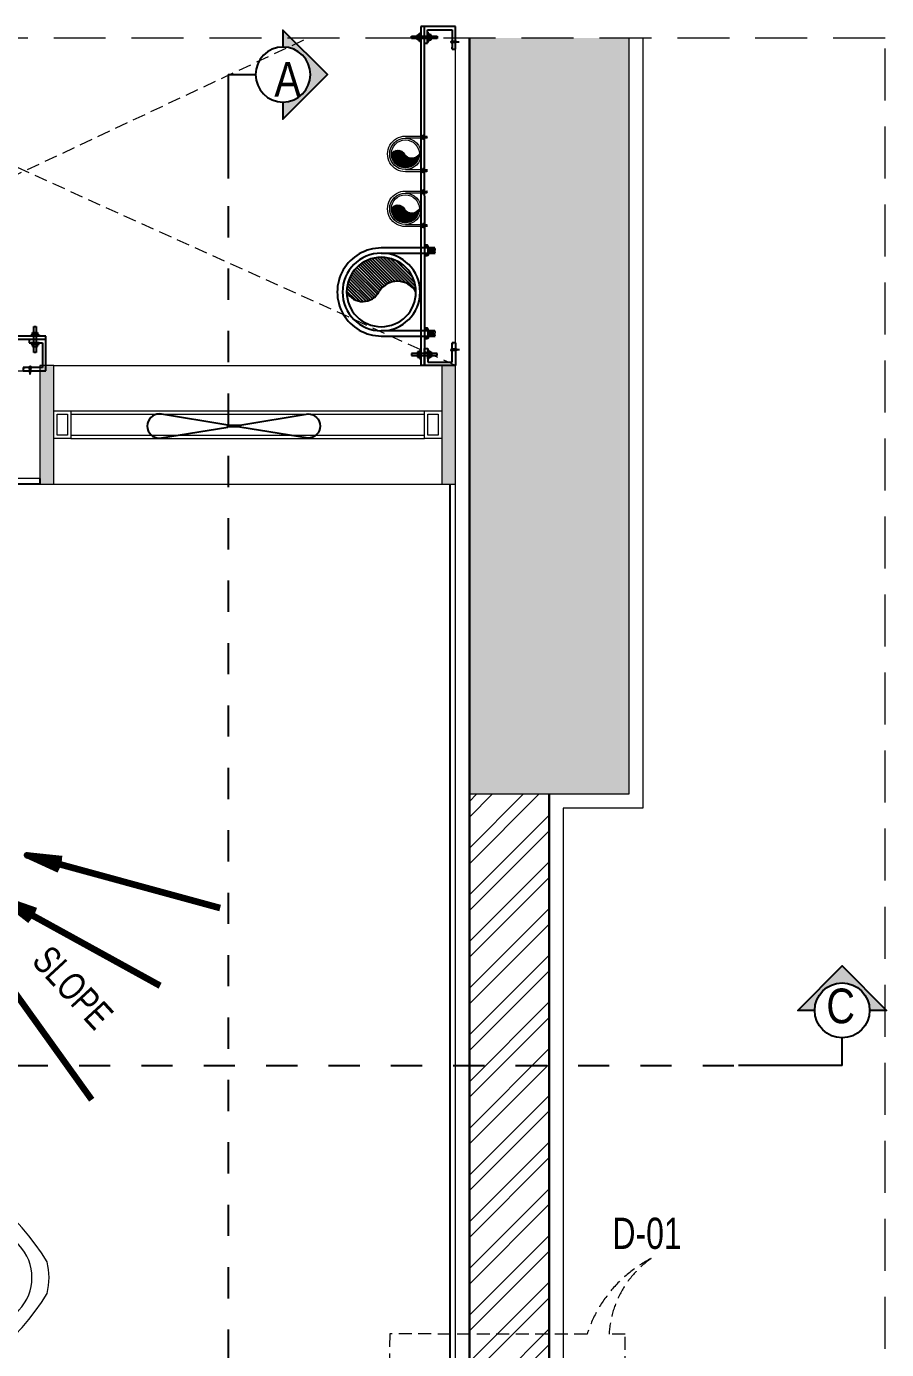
# Model space of a CAD drawing. Header units: inches. Extents: x 899679 to 12882928, y -3363313 to 527800.
# Drawn here: x 928085 to 929326, y 506776 to 508684 of the extents above; entities that cross this region are included whole.
import ezdxf
from ezdxf.enums import TextEntityAlignment as Align

# ---------------------------------------------------------------- set-up
doc = ezdxf.new("R2010")
doc.units = ezdxf.units.IN
doc.header["$LTSCALE"] = 150
for name, pattern in [('Dash', [6, 3, -3]), ('DASHED', [0.75, 0.5, -0.25]), ('HIDDEN', [0.375, 0.25, -0.125]), ('HIDDEN2', [0.1875, 0.125, -0.0625])]:
    doc.linetypes.add(name, pattern=pattern)
for name, color, linetype, lineweight in [('COLUMN', 5, 'Continuous', 13), ('DOTTED LINE-MSA', 3, 'HIDDEN2', 13), ('ELE', 6, 'Continuous', 25), ('ele02', 4, 'Continuous', 9), ('ele03', 147, 'Continuous', 5), ('g-cen-sym', 8, 'Continuous', 25), ('g-cent-sym', 8, 'Continuous', 15), ('g-ele-02', 8, 'Continuous', 9), ('g-text', 8, 'Continuous', 9), ('P-RWP-TEXT', 5, 'Continuous', 25), ('P.FIXTURE-MSA', 8, 'Continuous', 5), ('Pl_FLushing PIpe', 150, 'Continuous', 9), ('PLASTER', 3, 'Continuous', 9), ('SHEET', 7, 'Continuous', 13), ('WALL HATCH-MSA', 251, 'Continuous', 9), ('WALL-MSA', 32, 'Continuous', 30)]:
    doc.layers.add(name, color=color, linetype=linetype, lineweight=lineweight)
for name, color, linetype in [('g-sol250', 8, 'Continuous'), ('PL-bracket', 7, 'Continuous'), ('R.C.C HATCH-MSA', 250, 'Continuous'), ('TILE SECTION', 152, 'Continuous')]:
    doc.layers.add(name, color=color, linetype=linetype)
doc.styles.add('AR', font='swisscl.ttf')
doc.styles.add('ARIAL', font='swisscl.ttf')
doc.styles.add('arial unicode', font='swisscl.ttf', dxfattribs={"height": 165})
doc.styles.add('SWINS', font='swissc.ttf')
doc.dimstyles.new('25', dxfattribs={"dimtxt": 40, "dimasz": 18, "dimexe": 0, "dimexo": 0, "dimgap": 10, "dimtad": 1, "dimdec": 0, "dimzin": 3, "dimdsep": 46, "dimtxsty": 'ARIAL', "dimblk": 'ARCHTICK', "dimcen": 0, "dimclrd": 256, "dimclre": 256, "dimclrt": 256, "dimadec": 0, "dimazin": 0, "dimtfac": 1, "dimtdec": 0, "dimtmove": 1, "dimatfit": 0, "dimfxl": 1, "dimtolj": 1, "dimtzin": 0, "dimlwd": 18, "dimlwe": 5, "dimarcsym": 0})

# ---------------------------------------------------------------- blocks, each defined once
blk = doc.blocks.new('sec')
at = {"layer": 'g-cen-sym'}
h = blk.add_hatch(color=256, dxfattribs=at)
h.paths.add_polyline_path([(2.73e-14, 537.5273218287452), (-107.956475941309, 429.5708458874361), (-107.956475941309, 399.1607016395453, -0.2062306983916904), (2.730000000001706e-14, 445.6665243379758, -0.4142135623730596), (148.5555081145527, 297.1110162260618), (240.4163056053222, 297.1110162260618)])
h.paths.add_polyline_path([(-107.956475941309, 399.1607016395454), (-107.956475941309, 429.5708458874361), (-138.1869732997017, 399.3403485290693), (-138.1869732997017, 351.6371512499004, -0.09565303018648871)])
h.paths.add_polyline_path([(-138.1869732997017, 399.3403485290693), (-168.4174706606815, 369.1098511680636), (-168.4174706606815, 297.1110162260618), (-148.5555081119139, 297.1110162260618, -0.09423427136048851), (-138.1869732997017, 351.6371512499004)])
h.paths.add_polyline_path([(-168.4174706580426, 369.1098511680636), (-204.6941080129084, 332.8332138158367), (-204.6941080129084, 297.1110162260618), (-168.4174706606815, 297.1110162260618)])
h.paths.add_polyline_path([(-204.6941080129084, 332.8332138158367), (-240.4163056027092, 297.1110162260618), (-204.6941080129084, 297.1110162260618)])
for q in [(2.73e-14, 148.5555081130354), (-561.6378324203346, 0)]:
    blk.add_line((0, 0), q, dxfattribs=at)
blk.add_lwpolyline([(-148.5555081119139, 297.1110162260618), (-240.4163056027092, 297.1110162260618), (2.73e-14, 537.5273218287452), (240.4163056053222, 297.1110162260618), (148.5555081145527, 297.1110162260618)], dxfattribs=at)
blk.add_circle((2.73e-14, 297.1110162260618), 148.5555081130354, dxfattribs=at)
blk = doc.blocks.new('ewc')
at = {"linetype": 'Continuous'}
for p, q in [((6.000000000021826, 101.599999135622), (158.4000000000451, 152.3999991355522)), ((6.000000000021826, 24.57502629797091), (6.000000000021826, 101.599999135622)), ((158.4000000000451, 101.599999135622), (158.4000000000451, -101.6000008644478)), ((6.000000000021826, -101.6000008644478), (6.000000000021826, -24.57502391314483)), ((6.000000000021826, -101.6000008644478), (158.4000000000451, -152.4000008643779))]:
    blk.add_line(p, q, dxfattribs=at)
for points in [[(14.69999999997526, -15.87502045519068), (2.18279e-11, -30.5750262979127), (2.18279e-11, 30.57502629797091), (14.69999999997526, 15.87502629801747)], [(14.69999999997526, 9.524999135552207), (35.09999999999855, 9.524999135552207), (35.09999999999855, -9.52500086449436), (14.69999999997526, -9.52500086449436)]]:
    blk.add_lwpolyline(points, close=True, dxfattribs=at)
for centre, radius, start, end in [((334.6003760970416, -151.6075776776415), 351.3777508359386, 30.46294972132546, 120.0965059132994), ((350.166366009762, -145.4049900448299), 312.7060038516717, 39.84628294043039, 127.8249367280076), ((532.3713892993037, -8.644419722e-07), 79.81336324384073, 316.4848892072429, 43.51511079275708), ((539.3991887490483, 0.0005310428678058), 101.6, 344.8605283250158, 15.13947077070725), ((334.6003760970416, 151.607575948874), 351.3777508359386, 239.9034940867005, 329.5370502786747), ((350.166366009762, 145.4049883160623), 312.7060038516717, 232.1750632719923, 320.1537170595696)]:
    blk.add_arc(centre, radius, start, end, dxfattribs=at)
blk = doc.blocks.new('_ArchTick')
at = {"color": 0, "linetype": 'ByBlock', "const_width": 0.15}
blk.add_lwpolyline([(-0.5, -0.5), (0.5, 0.5)], dxfattribs=at)
blk = doc.blocks.new('*U81')
at = {"color": 7, "ltscale": 0.125}
for p, q in [((-639.5921562021289, 63.33749707066454), (-642.764914883749, 63.33749707066454)), ((-642.764914883749, 63.33749707066454), (-642.764914883749, 26.32462893977936)), ((-639.5921562021289, 26.32462893977936), (-639.5921562021289, 63.33749707066454)), ((-17.30379328266986, 63.33749707066454), (-14.13103460105026, 63.33749707066454)), ((-17.30379328266986, 26.32462893977936), (-17.30379328266986, 63.33749707066454)), ((-14.13103460105026, 63.33749707066454), (-14.13103460105026, 26.32462893977936)), ((-635.3813577738439, 51.56487437560279), (-646.9732129849768, 51.56487437560279)), ((-646.9732129849768, 51.56487437560279), (-646.9732129849768, 49.69146944608656)), ((-646.9732129849768, 38.09725163530675), (-646.9732129849768, 39.97065656435734)), ((-646.9732129849768, 39.97065656435734), (-635.3813577738439, 39.97065656435734)), ((-635.3813577738439, 38.09725163530675), (-646.9732129849768, 38.09725163530675)), ((-637.4782512954012, 54.73987305416085), (-644.8736791664237, 54.73987305416085)), ((-644.8736791664237, 54.73987305416085), (-644.8736791664237, 51.56487437560279)), ((-644.8736791664237, 51.56487437560279), (-637.4782512954012, 51.56487437560279)), ((-644.8736791664237, 34.92225295628305), (-644.8736791664237, 38.09725163530675)), ((-644.8736791664237, 38.09725163530675), (-637.4782512954012, 38.09725163530675)), ((-637.4782512954012, 51.56487437560279), (-637.4782512954012, 54.73987305416085)), ((-637.4782512954012, 38.09725163530675), (-637.4782512954012, 34.92225295628305)), ((-635.3813577738439, 49.69146944608656), (-635.3813577738439, 51.56487437560279)), ((-635.3813577738439, 39.97065656435734), (-635.3813577738439, 38.09725163530675)), ((-21.51459171095462, 51.56487437560279), (-9.92273649982212, 51.56487437560279)), ((-21.51459171095462, 49.69146944608656), (-21.51459171095462, 51.56487437560279)), ((-9.92273649982212, 49.69146944608656), (-21.51459171095462, 49.69146944608656)), ((-9.92273649982212, 39.97065656435734), (-21.51459171095462, 39.97065656435734)), ((-21.51459171095462, 39.97065656435734), (-21.51459171095462, 38.09725163530675)), ((-21.51459171095462, 38.09725163530675), (-9.92273649982212, 38.09725163530675)), ((-19.41769818939042, 54.73987305416085), (-12.02227031837515, 54.73987305416085)), ((-19.41769818939042, 51.56487437560279), (-19.41769818939042, 54.73987305416085)), ((-12.02227031837515, 51.56487437560279), (-19.41769818939042, 51.56487437560279)), ((-12.02227031837515, 38.09725163530675), (-19.41769818939042, 38.09725163530675)), ((-19.41769818939042, 38.09725163530675), (-19.41769818939042, 34.92225295628305)), ((-12.02227031837515, 54.73987305416085), (-12.02227031837515, 51.56487437560279)), ((-12.02227031837515, 34.92225295628305), (-12.02227031837515, 38.09725163530675)), ((-9.92273649982212, 51.56487437560279), (-9.92273649982212, 49.69146944608656)), ((-9.92273649982212, 38.09725163530675), (-9.92273649982212, 39.97065656435734)), ((-637.4782512954012, 34.92225295628305), (-644.8736791664237, 34.92225295628305)), ((-642.764914883749, 26.32462893977936), (-639.5921562021289, 26.32462893977936)), ((-19.41769818939042, 34.92225295628305), (-12.02227031837515, 34.92225295628305)), ((-14.13103460105026, 26.32462893977936), (-17.30379328266986, 26.32462893977936))]:
    blk.add_line(p, q, dxfattribs=at)
for p, q in [((-656.7079420772951, 44.72142396942945), (-656.7079420772951, 49.69098918781675)), ((-656.7079420772951, 49.68862127818283), (0, 49.68862127818283)), ((-656.7079420772951, 44.72190422909625), (-632.706518526433, 44.72190422909625)), ((-656.7079420772951, 0), (-656.7079420772951, 44.72190422909625)), ((-656.7079420772951, 44.72171776174218), (0, 44.71953631946235)), ((-632.7065185208809, 39.97065656435734), (-651.9566944170971, 39.97065656435734)), ((-651.9566944170971, 39.97065656435734), (-651.9566944231141, 4.751247661959496)), ((-632.706518526433, 44.72190422909625), (-632.7065185208809, 39.97065656435734)), ((0, 44.72190422909625), (-24.18943095835834, 44.72190422909625)), ((-24.18943095835834, 44.72190422909625), (-24.18943096391718, 39.97065656435734)), ((-24.18943096391718, 39.97065656435734), (-4.751247660191439, 39.97065656435734)), ((-4.751247660191439, 39.97065656435734), (-4.751247654174222, 4.751247661959496)), ((0, 44.72142396942945), (0, 49.69098918781675)), ((0, 0), (0, 44.72190422909625)), ((-624.1821507526578, 0), (-656.7079420772951, 0)), ((-651.9566944231141, 4.751247661959496), (-624.1821507466408, 4.751247661959496)), ((-625.025386701224, 4.751247661959496), (-626.8687639880611, 4.751247661959496)), ((-624.1821507466408, 4.751247661959496), (-626.8687639880611, 4.751247661959496)), ((-624.1821507466408, 4.751247661959496), (-624.1821507526578, 0)), ((-4.751247654174222, 4.751247661959496), (-32.52579132463689, 4.751247661959496)), ((-32.52579132463689, 4.751247661959496), (-29.83917808923434, 4.751247661959496)), ((-32.52579132463689, 0), (0, 0)), ((-31.68255537607183, 4.751247661959496), (-29.83917808923434, 4.751247661959496))]:
    blk.add_line(p, q)
for points in [[(-634.3759595184891, -5.459783804278004), (-635.607449027168, 4.75124766195949)], [(-634.3759595184891, -5.459783804278004), (-633.14447000981, 4.75124766195949)], [(-32.52579132463689, 0), (-32.52579132463689, 4.751247661959496)], [(-22.33198255880644, -5.459783804278004), (-23.56347206748561, 4.75124766195949)], [(-22.33198255880644, -5.459783804278004), (-21.10049305012726, 4.75124766195949)]]:
    blk.add_lwpolyline(points)
for centre, radius, start, end in [((-634.457446886313, 4.542921116976267), 1.93870399255409, 6.168720518134509, 173.8312794818654), ((-22.25049519098253, 4.542921116976278), 1.938703992554078, 6.168720518134083, 173.8312794818659)]:
    blk.add_arc(centre, radius, start, end)
blk = doc.blocks.new('A$C71541A21')
h = blk.add_hatch()
h.set_pattern_fill('ANSI31', color=256, scale=15624.99999961172, angle=449.9999947211993, style=0)
h.set_pattern_definition([(225.0000052736955, (2987.514096804695, -8852.990632419187), (-2.209708894839474, 2.209708487257594), [])])
edge = h.paths.add_edge_path()
edge.add_ellipse((58.19573492583879, 66.33248665570433), major_axis=(-35.35533905670769, 35.35533905670769), ratio=0.9999999999963864, start_angle=315.00000527864233, end_angle=405.0000052790051, ccw=False)
edge.add_ellipse((58.19573492606526, 66.33248665570433), major_axis=(-35.35533905654907, -35.35533905654907), ratio=0.9999999999990152, start_angle=135.0000052792887, end_angle=225.0000000000283, ccw=False)
edge.add_ellipse((84.99012411941371, 79.03934499527237), major_axis=(-18.70781260122782, 18.70781260122782), ratio=0.9999999999990392, start_angle=72.05095237669781, end_angle=196.2959103731115, ccw=False)
edge.add_ellipse((35.01052318419402, 50.98169697085457), major_axis=(-21.84810600288985, 21.84810600288985), ratio=0.9999999999985292, start_angle=256.2424875922653, end_angle=375.2099589512152)
at = {"color": 253}
for p, q in [((-9.548668197777328, 132.701747422945), (-8.418130726596372, 133.8388452140151)), ((-8.418130726596372, 133.8388452140151), (-4.017719424910991, 133.8388452140151)), ((58.19572976394407, 122.3618984121623), (-19.34279916938048, 122.3619066906281)), ((-18.89106795806232, 129.8324832193147), (58.19572907563697, 129.8324866465499)), ((-9.54635294477252, 129.831727855091), (-11.43835364824865, 129.8372014557497)), ((-9.540326368397595, 122.3611023641951), (-9.548668197777328, 132.7017474233088)), ((-9.540326368397595, 122.3611023641951), (-9.548668197777328, 119.4776715886491)), ((-9.548668197777328, 119.4776715886491), (-8.418130726596372, 118.3405737975789)), ((-9.54398898214198, 121.095085953604), (-4.017719424910991, 121.0790983322312)), ((-9.515043614402327, 131.1003206797267), (-4.017719424910991, 131.0844167980775)), ((-8.418130726596372, 118.3405737975789), (-4.017719424910991, 118.3405737975789)), ((58.19574077694657, 2.832486664677487), (-19.34279379814656, 2.832478416473873)), ((-18.89105706969759, 10.30306669630091), (58.19574008841307, 10.30307489960869)), ((58.19574077694657, 2.832486664677487), (-13.3133817491303, 2.832479011567313)), ((-9.546341147898643, 10.30231303168141), (-11.10284523895749, 10.30681603271836)), ((-9.548656401267221, 13.17233259953531), (-8.418118929722494, 14.30943039060541)), ((-9.540314571523721, 2.831687540421555), (-9.548656401267221, 13.17233259953531)), ((-9.540314571523721, 2.831687540421555), (-9.548656401267221, -0.0517432354882459)), ((-9.543977185268105, 1.56567112983059), (-4.017707627673313, 1.549683508457674)), ((-9.515031817528447, 11.57090585595318), (-4.017707627673313, 11.55500197394024)), ((-8.418118929722494, 14.30943039060541), (-4.017707627673313, 14.30943039060541)), ((-9.548656401267221, -0.0517432354882459), (-8.418118929722494, -1.188841026558363)), ((-8.418118929722494, -1.188841026558363), (-4.017707627673313, -1.188841026558363))]:
    blk.add_line(p, q, dxfattribs=at)
for points in [[(-4.017719424910991, 133.8388452140151), (-4.017719424910991, 118.3405737975789)], [(-17.33959012638577, 129.8327036686914), (-16.18338604933437, 122.3601411850922)], [(-15.15917705513048, 129.8335857501314), (-14.00297297844291, 122.361023266896)], [(-12.97876398460279, 129.8344678319353), (-11.82255990755139, 122.3619053483361)], [(-10.79835091371127, 129.8353499133754), (-9.540865640548088, 123.0295915888945)], [(-17.33957832914815, 10.30328884491786), (-16.18337425246052, 2.830726361682465)], [(-15.15916525825657, 10.30417092635792), (-14.002961181569, 2.831608443122533)], [(-12.97875218772888, 10.30505300816178), (-11.82254811067751, 2.8324905245626)], [(-10.7983391164736, 10.30593508960185), (-9.540853843674213, 3.500176764757211)], [(-4.017707627673313, 14.30943039060541), (-4.017707627673313, -1.188841026558363)]]:
    blk.add_lwpolyline(points, dxfattribs=at)
for points in [[(-19.39855965395615, 122.2485780273218, 0.1779413410830516), (-18.96089619515904, 125.9839440835293, -0.2328251976264197), (-18.95009380971812, 129.7178886617275)], [(-19.39854785708225, 2.719163203912031, 0.1779413410830516), (-18.96088439792142, 6.454529259755815, -0.2328251976264197), (-18.9500820128443, 10.18847383831774)]]:
    blk.add_lwpolyline(points, format="xyb", dxfattribs=at)
for major_axis, ratio, start_param, end_param in [((-8.399999999999996e-15, -56.0294117612936), 0.9999999999955402, -0.7853981633996782, 5.497787143779905), ((-1.31e-14, -49.99999999999997), 0.9999999999967564, -0.7853981633990699, 5.497787143780516)]:
    blk.add_ellipse((58.19573492561231, 66.33248665570433), major_axis=major_axis, ratio=ratio, start_param=start_param, end_param=end_param)
at = {"color": 253, "extrusion": (0, 0, -1)}
blk.add_ellipse((58.19573492629181, 66.33248665570433), major_axis=(-44.90128060301127, -44.90128060301129), ratio=0.999999999999692, start_param=2.356194490192188, end_param=5.497787143781983, dxfattribs=at)
at = {"extrusion": (0, 0, -1)}
for centre, major_axis, ratio, start_param, end_param in [((35.01052318464697, 50.98169697049223), (-21.8481060029837, -21.8481060029837), 0.999999999999786, 1.30533246416926, 3.381706541423978), ((84.89053644642789, 78.88060685054668), (-18.59417428406518, 18.59417428406518), 0.9999999999967792, 2.853642975592703, 5.029312805762117)]:
    blk.add_ellipse(centre, major_axis=major_axis, ratio=ratio, start_param=start_param, end_param=end_param, dxfattribs=at)
blk = doc.blocks.new('*U82')
at = {"color": 7, "ltscale": 0.125}
for p, q in [((-468.6846178410685, 63.33749707066454), (-471.8573765226879, 63.33749707066454)), ((-471.8573765226879, 63.33749707066454), (-471.8573765226879, 26.32462893977936)), ((-468.6846178410685, 26.32462893977936), (-468.6846178410685, 63.33749707066454)), ((-17.30379328266986, 63.33749707066454), (-14.13103460105026, 63.33749707066454)), ((-17.30379328266986, 26.32462893977936), (-17.30379328266986, 63.33749707066454)), ((-14.13103460105026, 63.33749707066454), (-14.13103460105026, 26.32462893977936)), ((-464.4738194127834, 51.56487437560279), (-476.0656746239163, 51.56487437560279)), ((-476.0656746239163, 51.56487437560279), (-476.0656746239163, 49.69146944608656)), ((-476.0656746239163, 38.09725163530675), (-476.0656746239163, 39.97065656435734)), ((-476.0656746239163, 39.97065656435734), (-464.4738194127834, 39.97065656435734)), ((-464.4738194127834, 38.09725163530675), (-476.0656746239163, 38.09725163530675)), ((-466.5707129343402, 54.73987305416085), (-473.9661408053628, 54.73987305416085)), ((-473.9661408053628, 54.73987305416085), (-473.9661408053628, 51.56487437560279)), ((-473.9661408053628, 51.56487437560279), (-466.5707129343402, 51.56487437560279)), ((-473.9661408053628, 34.92225295628305), (-473.9661408053628, 38.09725163530675)), ((-473.9661408053628, 38.09725163530675), (-466.5707129343402, 38.09725163530675)), ((-466.5707129343402, 51.56487437560279), (-466.5707129343402, 54.73987305416085)), ((-466.5707129343402, 38.09725163530675), (-466.5707129343402, 34.92225295628305)), ((-464.4738194127834, 49.69146944608656), (-464.4738194127834, 51.56487437560279)), ((-464.4738194127834, 39.97065656435734), (-464.4738194127834, 38.09725163530675)), ((-21.51459171095462, 51.56487437560279), (-9.92273649982212, 51.56487437560279)), ((-21.51459171095462, 49.69146944608656), (-21.51459171095462, 51.56487437560279)), ((-9.92273649982212, 49.69146944608656), (-21.51459171095462, 49.69146944608656)), ((-9.92273649982212, 39.97065656435734), (-21.51459171095462, 39.97065656435734)), ((-21.51459171095462, 39.97065656435734), (-21.51459171095462, 38.09725163530675)), ((-21.51459171095462, 38.09725163530675), (-9.92273649982212, 38.09725163530675)), ((-19.41769818939042, 54.73987305416085), (-12.02227031837515, 54.73987305416085)), ((-19.41769818939042, 51.56487437560279), (-19.41769818939042, 54.73987305416085)), ((-12.02227031837515, 51.56487437560279), (-19.41769818939042, 51.56487437560279)), ((-12.02227031837515, 38.09725163530675), (-19.41769818939042, 38.09725163530675)), ((-19.41769818939042, 38.09725163530675), (-19.41769818939042, 34.92225295628305)), ((-12.02227031837515, 54.73987305416085), (-12.02227031837515, 51.56487437560279)), ((-12.02227031837515, 34.92225295628305), (-12.02227031837515, 38.09725163530675)), ((-9.92273649982212, 51.56487437560279), (-9.92273649982212, 49.69146944608656)), ((-9.92273649982212, 38.09725163530675), (-9.92273649982212, 39.97065656435734)), ((-466.5707129343402, 34.92225295628305), (-473.9661408053628, 34.92225295628305)), ((-471.8573765226879, 26.32462893977936), (-468.6846178410685, 26.32462893977936)), ((-19.41769818939042, 34.92225295628305), (-12.02227031837515, 34.92225295628305)), ((-14.13103460105026, 26.32462893977936), (-17.30379328266986, 26.32462893977936))]:
    blk.add_line(p, q, dxfattribs=at)
for p, q in [((-485.8004037162347, 44.72142396942945), (-485.8004037162347, 49.69098918781675)), ((-485.8004037162347, 49.68862127818283), (0, 49.68862127818283)), ((-485.8004037162347, 44.72190422909625), (-461.7989801653725, 44.72190422909625)), ((-485.8004037162347, 0), (-485.8004037162347, 44.72190422909625)), ((-485.8004037162347, 44.72171776174218), (0, 44.71953631946235)), ((-461.798980159821, 39.97065656435734), (-481.0491560560359, 39.97065656435734)), ((-481.0491560560359, 39.97065656435734), (-481.0491560620532, 4.751247661959496)), ((-461.7989801653725, 44.72190422909625), (-461.798980159821, 39.97065656435734)), ((0, 44.72190422909625), (-24.18943095835834, 44.72190422909625)), ((-24.18943095835834, 44.72190422909625), (-24.18943096391718, 39.97065656435734)), ((-24.18943096391718, 39.97065656435734), (-4.751247660191439, 39.97065656435734)), ((-4.751247660191439, 39.97065656435734), (-4.751247654174222, 4.751247661959496)), ((0, 44.72142396942945), (0, 49.69098918781675)), ((0, 0), (0, 44.72190422909625)), ((-453.2746123915977, 0), (-485.8004037162347, 0)), ((-481.0491560620532, 4.751247661959496), (-453.2746123855806, 4.751247661959496)), ((-454.1178483401627, 4.751247661959496), (-455.9612256270005, 4.751247661959496)), ((-453.2746123855806, 4.751247661959496), (-455.9612256270005, 4.751247661959496)), ((-453.2746123855806, 4.751247661959496), (-453.2746123915977, 0)), ((-4.751247654174222, 4.751247661959496), (-32.52579132463689, 4.751247661959496)), ((-32.52579132463689, 4.751247661959496), (-29.83917808923434, 4.751247661959496)), ((-32.52579132463689, 0), (0, 0)), ((-31.68255537607183, 4.751247661959496), (-29.83917808923434, 4.751247661959496))]:
    blk.add_line(p, q)
for points in [[(-463.4684211574283, -5.459783804278004), (-464.6999106661073, 4.75124766195949)], [(-463.4684211574283, -5.459783804278004), (-462.2369316487487, 4.75124766195949)], [(-32.52579132463689, 0), (-32.52579132463689, 4.751247661959496)], [(-22.33198255880644, -5.459783804278004), (-23.56347206748561, 4.75124766195949)], [(-22.33198255880644, -5.459783804278004), (-21.10049305012726, 4.75124766195949)]]:
    blk.add_lwpolyline(points)
for centre, start, end in [((-463.549908525252, 4.542921116976278), 6.168720518134261, 173.8312794818657), ((-22.25049519098253, 4.542921116976278), 6.168720518134083, 173.8312794818659)]:
    blk.add_arc(centre, 1.938703992554078, start, end)
blk = doc.blocks.new('G$C4B83B98E')
at = {"layer": 'g-sol250'}
h = blk.add_hatch(color=251, dxfattribs=at)
h.dxf.hatch_style = 1
h.paths.add_polyline_path([(-1219.999999923166, 2586.485704021179), (-1199.999999923166, 2586.485704021179), (-1199.999999922817, 2757.485703981481), (-1219.999999922817, 2757.485703981481)])
h = blk.add_hatch(color=251, dxfattribs=at)
h.dxf.hatch_style = 1
h.paths.add_polyline_path([(-639.9999999224674, 2586.485704024322), (-619.9999999224674, 2586.485704024322), (-619.9999999224674, 2757.485681720078), (-639.9999999224674, 2757.485681720078)])
at = {"layer": 'R.C.C HATCH-MSA'}
h = blk.add_hatch(color=251, dxfattribs=at)
h.dxf.hatch_style = 1
h.paths.add_polyline_path([(-370.0000000001164, 3229.485703980317), (-599.9999998682179, 3229.485703980317), (-599.9999998682179, 2139.08570398239), (-370.0000000001164, 2139.08570398239)])
at = {"layer": 'WALL HATCH-MSA'}
h = blk.add_hatch(dxfattribs=at)
h.set_pattern_fill('ANSI32', color=251, scale=5)
h.set_pattern_definition([(45, (-926540.5051183873, -538060.7460376524), (-33.67596045400933, 33.67596045400933), []), (45, (-926518.0544683873, -538060.7460376524), (-33.67596045400933, 33.67596045400933), [])])
h.paths.add_polyline_path([(-484.9999998682179, 2139.08570398239), (-599.9999998682179, 2139.08570398239), (-599.9999998682179, 1264.085704035359), (-484.9999998682179, 1264.085704035359)])
at = {"layer": 'COLUMN', "color": 251}
blk.add_lwpolyline([(-370.0000000001164, 3229.485703980317), (-370.0000000001164, 2139.08570398239), (-600.0000000004657, 2139.08570398239), (-600.0000000004657, 3229.485703980317)], dxfattribs=at)
at = {"layer": 'DOTTED LINE-MSA', "color": 251}
for p, q in [((-1899.999999868218, 2729.485703980317), (-833.7270340528339, 3229.485703980317)), ((-619.9999998678686, 2757.485681718914), (-1666.272965651355, 3229.485703980317))]:
    blk.add_line(p, q, dxfattribs=at)
at = {"layer": 'ELE', "color": 251, "elevation": -0.3206779567362979}
for points in [[(-948.7910340913804, 2671.561310173478), (-1047.491337511805, 2687.466647492256, 1), (-1047.491337511805, 2652.715151862707), (-948.7910340913804, 2668.620489181485)], [(-931.5534775742562, 2671.561310173478), (-832.8531741538318, 2687.466647492256, -1), (-832.8531741538318, 2652.715151862707), (-931.5534775742562, 2668.620489181485)]]:
    blk.add_lwpolyline(points, format="xyb", dxfattribs=at)
at = {"layer": 'ELE', "color": 251, "elevation": 1.994536980021167e-09}
blk.add_lwpolyline([(-931.5534775742562, 2671.561310173478), (-931.5534775742562, 2668.718844295945), (-948.7910340913804, 2668.718844295945), (-948.7910340913804, 2671.561310173478)], close=True, dxfattribs=at)
at = {"layer": 'ele02', "color": 251, "elevation": 1.994536980021167e-09}
for points in [[(-1174.999999922817, 2651.985715135466), (-1199.999999922817, 2651.985715135466), (-1199.999999922817, 2691.985715135466), (-1174.999999922817, 2691.985715135466)], [(-1180.000002932851, 2656.985718145501), (-1194.999996912782, 2656.985718145501), (-1194.999996912782, 2686.985712125432), (-1180.000002932851, 2686.985712125432)]]:
    blk.add_lwpolyline(points, close=True, dxfattribs=at)
at = {"layer": 'ele02', "color": 251}
for points in [[(-639.9999999224674, 2651.9856928722), (-664.9999999224674, 2651.9856928722), (-664.9999999224674, 2691.9856928722), (-639.9999999224674, 2691.9856928722)], [(-645.000002932502, 2656.985695882235), (-659.9999969124328, 2656.985695882235), (-659.9999969124328, 2686.985689862166), (-645.000002932502, 2686.985689862166)]]:
    blk.add_lwpolyline(points, close=True, dxfattribs=at)
at = {"layer": 'ele03', "color": 251}
for p, q in [((-1199.999999922817, 2757.485703981481), (-639.9999999224674, 2757.485681720078)), ((-1174.999999922817, 2691.985704260413), (-664.9999999224674, 2691.985692868475)), ((-1174.999999922817, 2686.985701201949), (-664.9999999224674, 2686.985682328697)), ((-1174.999999922817, 2656.985707421321), (-664.9999999224674, 2656.985688346904)), ((-1174.999999922817, 2651.985704211984), (-664.9999999224674, 2651.985685522202)), ((-1199.999999922817, 2586.485704021179), (-639.9999999224674, 2586.485681758029))]:
    blk.add_line(p, q, dxfattribs=at)
at = {"layer": 'g-cen-sym', "color": 251, "linetype": 'Dash', "lineweight": -3, "ltscale": 0.1}
for p, q in [((-948.3280723372009, 3077.174606639659), (-948.3280723372009, 370.0202894068789)), ((-2333.343831602135, 1748.193487876328), (-212.0160708931508, 1748.193487876328))]:
    blk.add_line(p, q, dxfattribs=at)
at = {"layer": 'g-cent-sym', "color": 251, "linetype": 'HIDDEN', "ltscale": 0.5, "elevation": 1}
blk.add_lwpolyline([(-715.1471536851022, 1360.79970139917), (-715.4506292627193, 1085.118133828044), (-375.6407081638463, 1084.931099232752), (-375.3372325862292, 1360.612666803878), (-398.4785599084571, 1360.638141222531, -0.2302943893148561), (-337.9375763463322, 1469.524881461635, 0.1998407302499385), (-430.164595475886, 1360.673021820607)], format="xyb", close=True, dxfattribs=at)
at = {"layer": 'g-ele-02', "color": 251, "linetype": 'Continuous'}
for points in [[(-1219.999999923166, 2586.485704021179), (-1199.999999923166, 2586.485704021179), (-1199.999999922817, 2757.485703981481), (-1219.999999922817, 2757.485703981481)], [(-639.9999999224674, 2586.485704024322), (-619.9999999224674, 2586.485704024322), (-619.9999999224674, 2757.485681720078), (-639.9999999224674, 2757.485681720078)]]:
    blk.add_lwpolyline(points, close=True, dxfattribs=at)
at = {"layer": 'PLASTER', "color": 251}
blk.add_lwpolyline([(-350.0000000001164, 3229.485703980317), (-350.0000000001164, 2119.08570398239), (-464.9999998682179, 2119.08570398239), (-464.9999998682179, 1244.085704035359), (-619.9999998682179, 1244.085704035359), (-619.9999998682179, 2139.08570398239), (-620.0000000004657, 3229.485703980317)], dxfattribs=at)
blk.add_lwpolyline([(-1879.999999868218, 534.0857040353585), (-464.9999998684507, 534.0857040353585), (-464.9999998644926, 245.7857040184317), (-619.9999998641433, 245.7857040184317), (-619.9999998676358, 379.0857040353585), (-2034.999999868218, 379.0857040353585), (-2034.999999868218, 2749.485703980434), (-1219.999999922817, 2749.485703981598), (-1219.999999922817, 2594.485703981598), (-1879.999999868218, 2594.485703980434)], close=True, dxfattribs=at)
at = {"layer": 'SHEET', "color": 251, "linetype": 'HIDDEN', "ltscale": 2}
blk.add_lwpolyline([(-2499.999999867636, 102.0041043455712), (-1.164153218269348e-10, 102.0041043455712), (-1.164153218269348e-10, 3229.485703980317), (-2499.999999867636, 3229.485703980317)], close=True, dxfattribs=at)
at = {"layer": 'TILE SECTION', "color": 251}
for points in [[(-1219.999999922817, 2594.485703981598), (-1219.999999922817, 2586.485703981598), (-1871.999999868218, 2586.485703980434), (-1871.999999868218, 542.0857040353585), (-456.9999998685671, 542.0857040353585)], [(-627.9999998682179, 1244.085704035359), (-627.9999998682179, 2139.08570398239), (-627.9999999224674, 2586.485704024322)]]:
    blk.add_lwpolyline(points, dxfattribs=at)
at = {"layer": 'WALL-MSA', "color": 251}
for p, q in [((-599.9999998682179, 1264.085704035359, -9.731154006734315e-08), (-599.9999998682179, 3229.485703980317, -5.139925203246731e-09)), ((-484.9999998682179, 1264.085704035359, -9.731154006734315e-08), (-484.9999998682179, 2139.08570398239, -5.386888825419996e-08))]:
    blk.add_line(p, q, dxfattribs=at)
at = {"layer": 'g-cen-sym', "color": 251, "linetype": 'Dash', "lineweight": -3, "ltscale": 0.1, "xscale": -0.2666666667908428, "yscale": 0.2666666667908428, "zscale": 0.2666666667908428, "rotation": 269.9999991195479}
blk.add_blockref('sec', (-948.3280700359028, 3176.944695354672), dxfattribs=at)
at = {"layer": 'g-cen-sym', "color": 251, "linetype": 'Dash', "lineweight": -3, "ltscale": 0.1, "xscale": 0.2666666667908428, "yscale": 0.2666666667908428, "zscale": 0.2666666667908428}
blk.add_blockref('sec', (-62.24598217813764, 1748.193490177626), dxfattribs=at)
at = {"layer": 'P.FIXTURE-MSA', "color": 251, "xscale": 0.8580354073040002, "yscale": 0.8580354073040002, "zscale": 0.8580354073040002}
blk.add_blockref('ewc', (-1756.584433566546, 1442.085704035359), dxfattribs=at)
at = {"layer": 'g-cen-sym', "color": 251, "linetype": 'Dash', "lineweight": -3, "ltscale": 0.1, "style": 'SWINS'}
for s, p in [('A', (-862.375438591931, 3170.232768302783, 2.375956986711003e-09)), ('C', (-64.34980373887811, 1833.884716440225, 2.375956986711003e-09))]:
    blk.add_text(s, height=50, dxfattribs=at).set_placement(p, align=Align.MIDDLE_CENTER)
at = {"layer": 'g-cent-sym', "color": 251, "linetype": 'DASHED', "lineweight": 0, "ltscale": 100, "style": 'ARIAL'}
blk.add_text('D-01', height=45, dxfattribs=at).set_placement((-393.7128685079515, 1483.490594905568, -0.001518519597081713))
at = {"layer": 'g-text', "color": 251, "style": 'arial unicode'}
blk.add_text('SLOPE ', height=40, rotation=312.7267435181697, dxfattribs=at).set_placement((-1233.222068954492, 1897.078089841059, -0.01069811757484878))
at = {"layer": 'g-text', "color": 251}
for points in [[(-1238.576700148988, 2051.181390804588), (-960.1524733874248, 1975.542391442577)], [(-1273.63989656989, 1988.475047789863), (-1046.588063284871, 1863.245343804476)], [(-1307.970514515182, 1925.364653487573), (-1145.367860323749, 1698.744123293203)]]:
    blk.add_leader(points, dimstyle='25', override={"dimasz": 50, "dimtad": 0, "dimtxsty": 'AR', "dimclrd": 256, "dimldrblk": 'Open', "dimlwd": 65535}, dxfattribs=at)

msp = doc.modelspace()

# ---------------------------------------------------------------- block references
at = {"color": 1}
msp.add_blockref('G$C4B83B98E', (929323.8855935656, 505437.4555375261), dxfattribs=at)
at = {"layer": 'P-RWP-TEXT', "xscale": -1}
msp.add_blockref('A$C71541A21', (928654.8563961426, 508234.5014838263), dxfattribs=at)
at = {"layer": 'PL-bracket', "lineweight": -3, "xscale": -1.006212302326112, "yscale": 1.006212302326112, "zscale": 1.006212302326112}
for name, p, rotation in [('*U82', (928703.8855936222, 508194.941219279), 90.01732554703212), ('*U81', (927451.885571436, 508186.9412415067), 0.01732554703220657)]:
    msp.add_blockref(name, p, dxfattribs=dict(at, rotation=rotation))
at = {"layer": 'Pl_FLushing PIpe', "xscale": 0.4037956793862306, "yscale": 0.4037956793862306, "zscale": 0.4037956793862306, "rotation": 180}
for p in [(928654.8565773538, 508526.7180319974), (928654.8566387554, 508447.6095107592)]:
    msp.add_blockref('A$C71541A21', p, dxfattribs=at)

doc.saveas('drawing.dxf')
